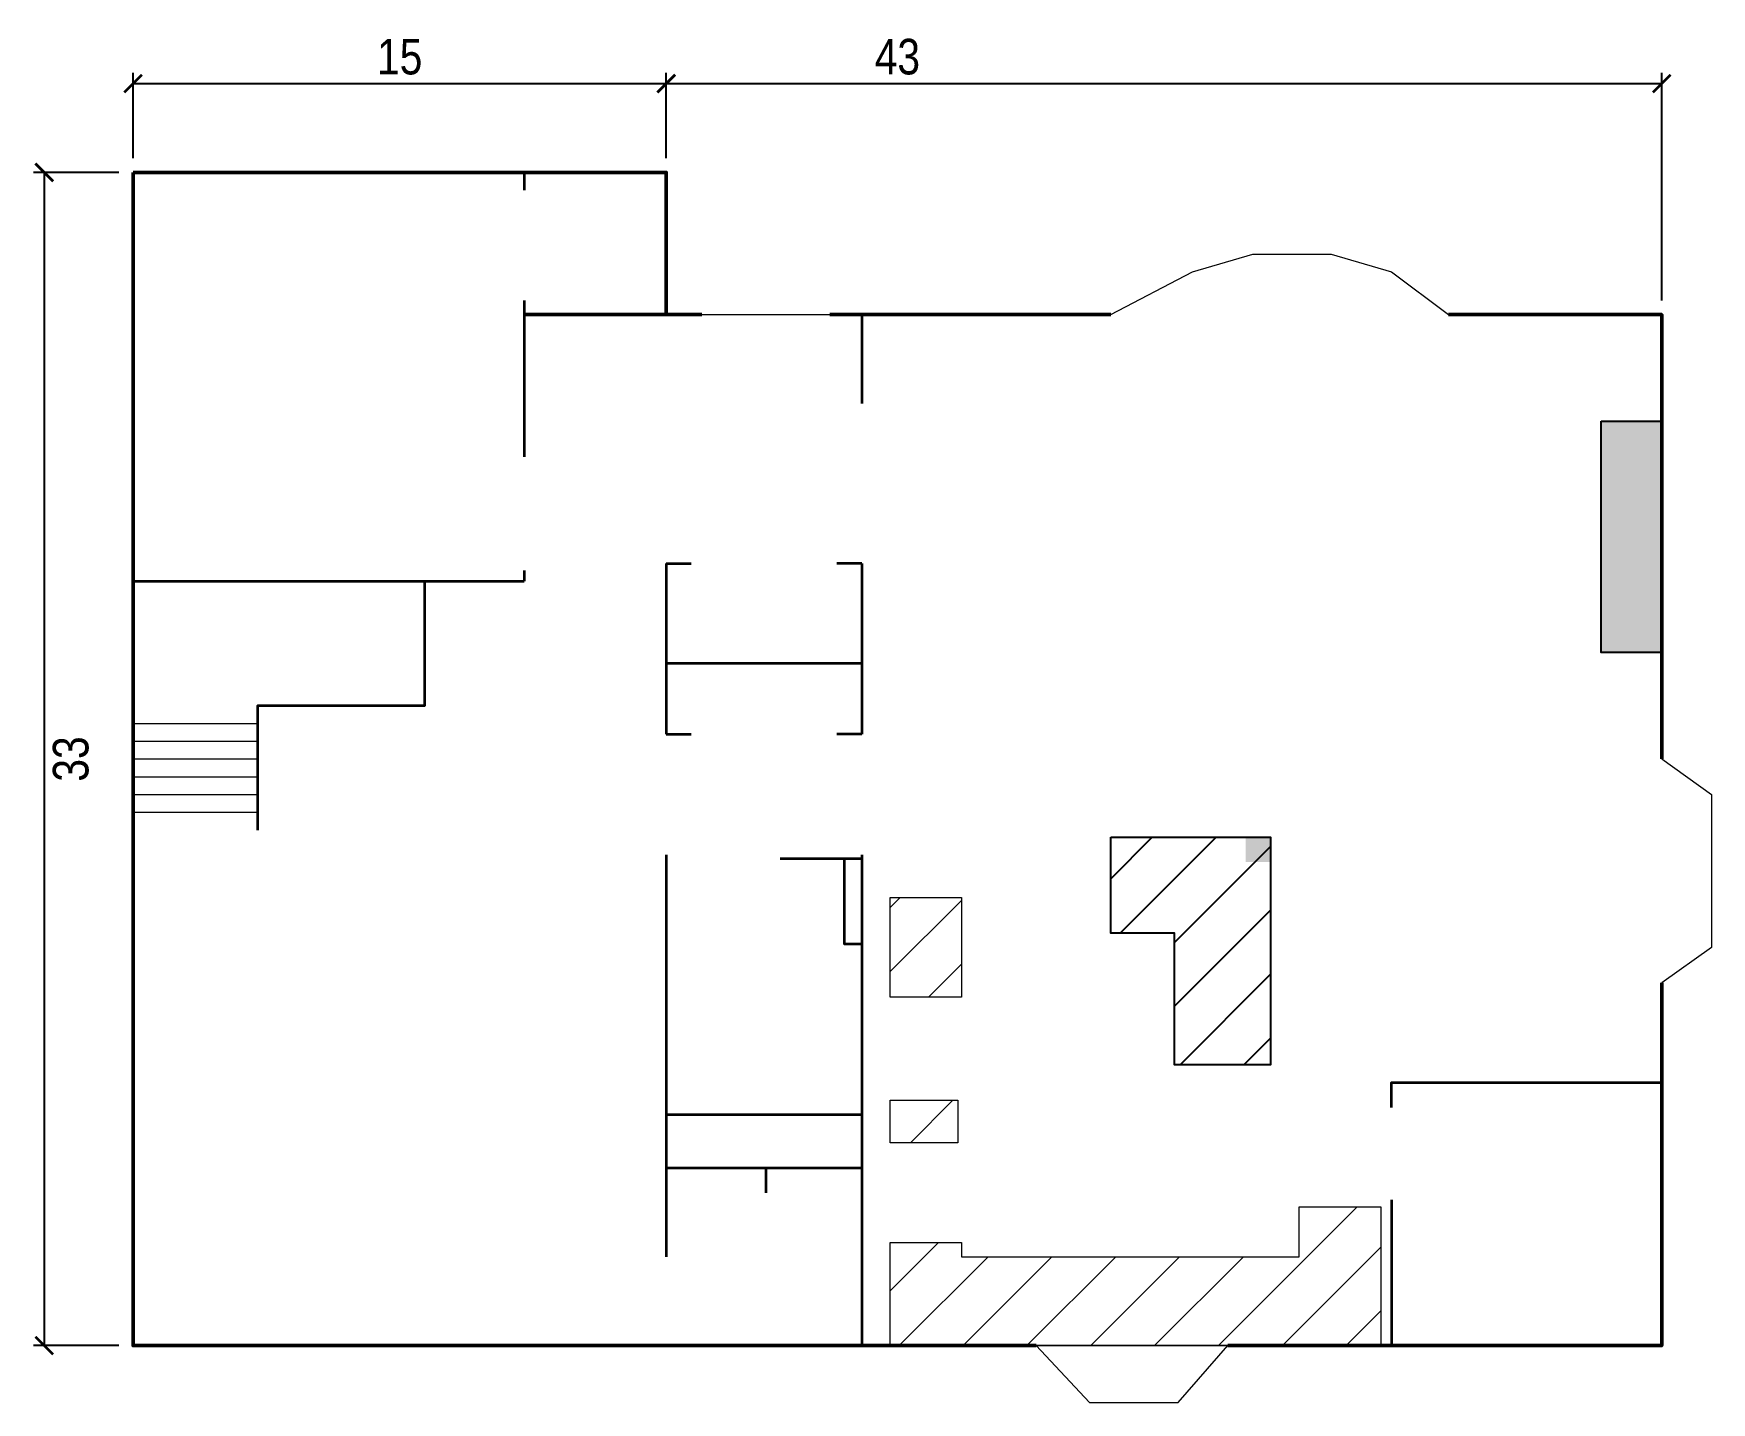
# Model space of a CAD drawing. Header units: feet. Extents: x -2.8 to 44.4, y -1.6 to 36.9.
import ezdxf

# ---------------------------------------------------------------- set-up
doc = ezdxf.new("R2010")
doc.units = ezdxf.units.FT
for name, color, linetype, lineweight in [('CABINETS', 8, 'Continuous', 13), ('DIMENSIONS', 4, 'Continuous', 13), ('FIXTURES', 7, 'Continuous', 25), ('OPENINGS', 8, 'Continuous', 13), ('PORCH', 8, 'Continuous', 13), ('STAIRS', 8, 'Continuous', 13), ('WALLS-EXTERIOR', 7, 'Continuous', 50), ('WALLS-INTERIOR', 7, 'Continuous', 35)]:
    doc.layers.add(name, color=color, linetype=linetype, lineweight=lineweight)
doc.styles.add('OpenSansCondensed-Light', font='OpenSansCondensed-Light.ttf')
doc.dimstyles.new('EZDXF', dxfattribs={"dimtxt": 0.25, "dimasz": 0.175, "dimexe": 0.375, "dimexo": 0.125, "dimgap": 0.1, "dimtad": 1, "dimlfac": 100, "dimzin": 12, "dimdsep": 46, "dimtxsty": 'OpenSansCondensed-Light', "dimblk": 'ARCHTICK', "dimcen": 2.5, "dimazin": 3, "dimtfac": 0.5, "dimtmove": 2, "dimatfit": 3})

# ---------------------------------------------------------------- blocks, each defined once
blk = doc.blocks.new('_ARCHTICK')
at = {"color": 0, "linetype": 'BYBLOCK', "const_width": 0.15}
blk.add_lwpolyline([(-0.5, -0.5), (0.5, 0.5)], dxfattribs=at)

msp = doc.modelspace()

# ---------------------------------------------------------------- hatches: boundary and pattern name
at = {"layer": 'CABINETS'}
h = msp.add_hatch(dxfattribs=at)
h.set_pattern_fill('ANSI31', scale=0.4)
h.paths.add_polyline_path([(21.3, 12.6), (23.3, 12.6), (23.3, 9.8), (21.3, 9.8)])
h = msp.add_hatch(dxfattribs=at)
h.set_pattern_fill('ANSI31', scale=0.4)
h.paths.add_polyline_path([(21.3, 6.9), (23.2, 6.9), (23.2, 5.7), (21.3, 5.7)])
h = msp.add_hatch(dxfattribs=at)
h.set_pattern_fill('ANSI31', scale=0.4)
h.paths.add_polyline_path([(21.3, 2.9), (23.3, 2.9), (23.3, 2.5), (32.8, 2.5), (32.8, 3.9), (35.1, 3.9), (35.1, 0), (21.3, 0)])
at = {"layer": 'FIXTURES'}
for points in [[(41.3, 26), (43, 26), (43, 19.5), (41.3, 19.5)], [(31.3, 14.3), (32, 14.3), (32, 13.6), (31.3, 13.6)]]:
    msp.add_hatch(color=7, dxfattribs=at).paths.add_polyline_path(points)
h = msp.add_hatch(dxfattribs=at)
h.set_pattern_fill('ANSI31', scale=0.4)
h.paths.add_polyline_path([(27.5, 14.3), (32, 14.3), (32, 7.9), (29.3, 7.9), (29.3, 11.6), (27.5, 11.6)])

# ---------------------------------------------------------------- linework, layer by layer
at = {"layer": 'CABINETS'}
for points in [[(21.3, 12.6), (23.3, 12.6), (23.3, 9.8), (21.3, 9.8)], [(21.3, 6.9), (23.2, 6.9), (23.2, 5.7), (21.3, 5.7)], [(21.3, 2.9), (23.3, 2.9), (23.3, 2.5), (32.8, 2.5), (32.8, 3.9), (35.1, 3.9), (35.1, 0), (21.3, 0)]]:
    msp.add_lwpolyline(points, close=True, dxfattribs=at)
at = {"layer": 'FIXTURES'}
for points in [[(41.3, 26), (43, 26), (43, 19.5), (41.3, 19.5)], [(27.5, 14.3), (32, 14.3), (32, 7.9), (29.3, 7.9), (29.3, 11.6), (27.5, 11.6)]]:
    msp.add_lwpolyline(points, close=True, dxfattribs=at)
at = {"layer": 'OPENINGS'}
for p, q in [((16, 29), (19.6, 29)), ((25.4, 0), (30.8, 0))]:
    msp.add_line(p, q, dxfattribs=at)
for points in [[(27.5, 29), (29.8, 30.2), (31.5, 30.7), (33.7, 30.7), (35.4, 30.2), (37, 29)], [(43, 16.5), (44.4, 15.5), (44.4, 11.2), (43, 10.2)]]:
    msp.add_lwpolyline(points, dxfattribs=at)
at = {"layer": 'PORCH'}
msp.add_lwpolyline([(25.4, 0), (26.9, -1.6), (29.4, -1.6), (30.8, 0)], dxfattribs=at)
at = {"layer": 'STAIRS'}
for p, q in [((0, 17.5), (3.5, 17.5)), ((0, 17), (3.5, 17)), ((0, 16.5), (3.5, 16.5)), ((0, 16), (3.5, 16)), ((0, 15.5), (3.5, 15.5)), ((0, 15), (3.5, 15))]:
    msp.add_line(p, q, dxfattribs=at)
at = {"layer": 'WALLS-EXTERIOR'}
for p, q in [((11, 29), (16, 29)), ((19.6, 29), (27.5, 29))]:
    msp.add_line(p, q, dxfattribs=at)
for points in [[(0, 33), (15, 33), (15, 29)], [(25.4, 0), (0, 0), (0, 33)], [(37, 29), (43, 29), (43, 16.5)], [(43, 10.2), (43, 0), (30.8, 0)]]:
    msp.add_lwpolyline(points, dxfattribs=at)
at = {"layer": 'WALLS-INTERIOR'}
for p, q in [((11, 33), (11, 32.5)), ((11, 29.4), (11, 29)), ((11, 29), (11, 25)), ((20.5, 29), (20.5, 26.5)), ((11, 21.8), (11, 21.5)), ((15, 22), (15, 17.2)), ((15, 22), (15.7, 22)), ((20.5, 22), (19.8, 22)), ((20.5, 22), (20.5, 17.2)), ((0, 21.5), (11, 21.5)), ((15, 19.2), (20.5, 19.2)), ((15, 17.2), (15.7, 17.2)), ((20.5, 17.2), (19.8, 17.2)), ((15, 13.8), (15, 2.5)), ((18.2, 13.7), (20.5, 13.7)), ((20.5, 13.8), (20.5, 0)), ((15, 6.5), (20.5, 6.5)), ((15, 5), (20.5, 5)), ((17.8, 5), (17.8, 4.3)), ((35.4, 4.1), (35.4, 0))]:
    msp.add_line(p, q, dxfattribs=at)
for points in [[(8.2, 21.5), (8.2, 18), (3.5, 18), (3.5, 14.5)], [(20, 13.7), (20, 11.3), (20.5, 11.3)], [(35.4, 6.7), (35.4, 7.4), (43, 7.4)]]:
    msp.add_lwpolyline(points, dxfattribs=at)

# ---------------------------------------------------------------- dimensions: what is measured, and where the dimension line sits
at = {"layer": 'DIMENSIONS'}
for p2 in [(43, 29), (15, 33)]:
    msp.add_linear_dim(base=(0, 35.5), p1=(0, 33), p2=p2, dimstyle='EZDXF', override={"dimtxt": 1, "dimasz": 0.5, "dimexe": 0.3, "dimexo": 0.4, "dimgap": 0.25, "dimdec": 0, "dimlfac": 1}, dxfattribs=at).render()
msp.add_linear_dim(base=(-2.5, 33), p1=(0, 33), p2=(0, 0), angle=90, dimstyle='EZDXF', override={"dimtxt": 1, "dimasz": 0.5, "dimexe": 0.3, "dimexo": 0.4, "dimgap": 0.25, "dimdec": 0, "dimlfac": 1}, dxfattribs=at).render()

doc.saveas('drawing.dxf')
